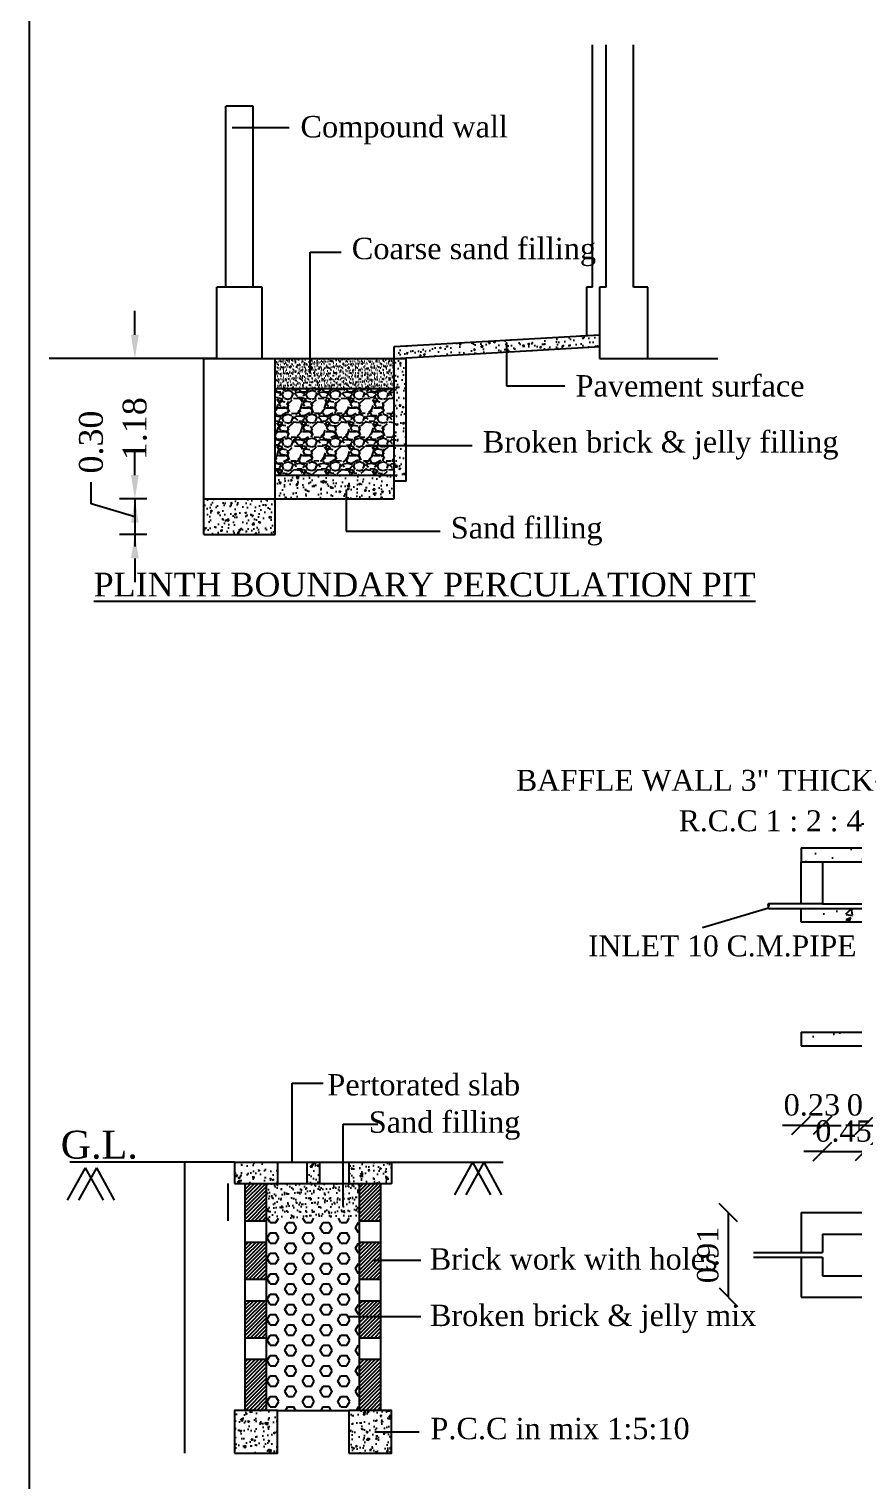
# Model space of a CAD drawing. Header units: metres. Extents: x 1336 to 1656, y -163 to -53.
# Drawn here: x 1573.64 to 1582.52, y -150.06 to -134.44 of the extents above; entities that cross this region are included whole.
import ezdxf

# ---------------------------------------------------------------- set-up
doc = ezdxf.new("R2010")
doc.units = ezdxf.units.M
doc.header["$PDMODE"] = 3
doc.header["$PDSIZE"] = -15
doc.linetypes.add('HIDDEN', pattern=[9.525, 6.35, -3.175])
doc.styles.add('SEN', font='arial.ttf', dxfattribs={"height": 0.0005})
doc.styles.get("Standard").update_dxf_attribs({"font": 'times.ttf'})
doc.dimstyles.new('ISO-25', dxfattribs={"dimscale": 0.001, "dimtxt": 2.5, "dimasz": 2.5, "dimexe": 1.25, "dimexo": 0.625, "dimtad": 1, "dimtxsty": 'Standard', "dimcen": 2.5, "dimadec": 0, "dimazin": 0, "dimtfac": 1, "dimtmove": 0, "dimatfit": 3, "dimfxl": 0, "dimarcsym": 0})
doc.dimstyles.get("Standard").update_dxf_attribs({"dimscale": 0.001, "dimtxt": 0.3, "dimasz": 0.18, "dimexe": 0.18, "dimexo": 0.0625, "dimgap": 0.09, "dimtad": 1, "dimtoh": 1, "dimzin": 0, "dimdsep": 46, "dimtxsty": 'Standard', "dimblk": 'ARCHTICK', "dimcen": 0.09, "dimse1": 1, "dimse2": 1, "dimadec": 0, "dimazin": 0, "dimtfac": 1, "dimtofl": 0, "dimtmove": 0, "dimatfit": 3, "dimfxl": 0, "dimtolj": 1, "dimtzin": 0, "dimarcsym": 0})
pattern_1 = [(50, (-89.80266, -40.81455), (0.546554, -0.0478173), [0.05715, -0.62865]), (355, (-89.80266, -40.81455), (-0.1057285, 0.57317), [0.04572, -0.50292]), (100.451, (-89.7571, -40.81854), (0.4408275, 0.52535), [0.04857, -0.53427]), (46.1842, (-89.80266, -40.66215), (0.813237, -0.126127), [0.085725, -0.942975]), (96.6356, (-89.7349, -40.6727), (0.712213, 0.7422767), [0.072855, -0.801405]), (351.184, (-89.8027, -40.66215), (0.712214, 0.742275), [0.06858, -0.75438]), (21, (-89.72646, -40.70025), (0.4548446, -0.3067966), [0.05715, -0.62865]), (326, (-89.72646, -40.70025), (0.185406, 0.552564), [0.04572, -0.50292]), (71.4514, (-89.68856, -40.7258), (0.6402495, 0.2457686), [0.04857, -0.53427]), (37.5, (-89.80266, -40.81455), (0.0092658, 0.2536651), [0, -0.496824, 0, -0.51054, 0, -0.504825]), (7.5, (-89.80266, -40.81455), (0.200459, 0.3005417), [0, -0.291084, 0, -0.485394, 0, -0.192405]), (327.5, (-89.97259, -40.81455), (0.4067718, -0.01718623), [0, -0.1905, 0, -0.59436, 0, -0.78867]), (317.5, (-90.0488, -40.81455), (0.4443875, 0.0762795), [0, -0.24765, 0, -0.394716, 0, -0.56007])]
pattern_2 = [(50, (-20.01674, -2.9059), (0.14345204, -0.0125504), [0.015, -0.165]), (355, (-20.01674, -2.9059), (-0.0277503, 0.1504384), [0.012, -0.132]), (100.4514, (-20.00479, -2.90695), (0.1157019, 0.1378879), [0.012748, -0.1402284]), (46.1842, (-20.01674, -2.8659), (0.2134482, -0.0331038), [0.0225, -0.2475]), (96.6356, (-19.99896, -2.86866), (0.1869325, 0.1948236), [0.019122, -0.2103426]), (351.1842, (-20.01674, -2.8659), (0.1869324, 0.1948237), [0.018, -0.198]), (21, (-19.99674, -2.8759), (0.1193814, -0.0805238), [0.015, -0.165]), (326, (-19.99674, -2.8759), (0.0486631, 0.14503), [0.012, -0.132]), (71.4514, (-19.9868, -2.88261), (0.1680445, 0.0645061), [0.012748, -0.1402284]), (37.5, (-20.016744, -2.9059), (0.00243197, 0.06657877), [0, -0.1304, 0, -0.134, 0, -0.1325]), (7.5, (-20.016744, -2.9059), (0.0526139, 0.07888234), [0, -0.0764, 0, -0.1274, 0, -0.0505]), (327.5, (-20.061344, -2.9059), (0.10676449, -0.00451097), [0, -0.05, 0, -0.156, 0, -0.207]), (317.5, (-20.08134, -2.9059), (0.11663723, 0.020021), [0, -0.065, 0, -0.1036, 0, -0.147])]

# ---------------------------------------------------------------- blocks, each defined once
blk = doc.blocks.new('_Oblique')
at = {"color": 0, "linetype": 'ByBlock', "lineweight": -2}
blk.add_line((-0.5, -0.5), (0.5, 0.5), dxfattribs=at)
blk = doc.blocks.new('*D6')
at = {"color": 8, "lineweight": -2}
for p, q in [((256.344, 211.8), (256.144, 211.8)), ((256.344, 211.8), (256.574, 211.8)), ((256.574, 211.8), (256.774, 211.8))]:
    blk.add_line(p, q, dxfattribs=at)
at = {"layer": 'Defpoints', "color": 0}
for p in [(256.574, 211.8), (256.574, 210.861), (256.344, 210.631)]:
    blk.add_point(p, dxfattribs=at)
at = {"color": 8, "lineweight": -2, "xscale": 0.2, "yscale": 0.2, "zscale": 0.2}
blk.add_blockref('_Oblique', (256.344, 211.8), dxfattribs=at)
at = {"color": 8, "lineweight": -2, "xscale": 0.2, "yscale": 0.2, "zscale": 0.2, "rotation": 180}
blk.add_blockref('_Oblique', (256.574, 211.8), dxfattribs=at)
at = {"color": 0, "insert": (256.459, 212.018), "char_height": 0.23, "attachment_point": 5}
blk.add_mtext('0.23', dxfattribs=at)
blk = doc.blocks.new('*D3')
at = {"color": 8, "lineweight": -2}
blk.add_line((252.914, 211.8), (255.664, 211.8), dxfattribs=at)
at = {"layer": 'Defpoints', "color": 0}
for p in [(255.664, 211.8), (252.914, 210.861), (255.664, 210.861)]:
    blk.add_point(p, dxfattribs=at)
at = {"color": 8, "lineweight": -2, "xscale": 0.2, "yscale": 0.2, "zscale": 0.2, "rotation": 180}
blk.add_blockref('_Oblique', (252.914, 211.8), dxfattribs=at)
at = {"color": 8, "lineweight": -2, "xscale": 0.2, "yscale": 0.2, "zscale": 0.2}
blk.add_blockref('_Oblique', (255.664, 211.8), dxfattribs=at)
at = {"color": 0, "insert": (254.289, 212.019), "char_height": 0.23, "attachment_point": 5}
blk.add_mtext('2.75', dxfattribs=at)
blk = doc.blocks.new('*D10')
at = {"color": 8, "lineweight": -2}
for p, q in [((252.004, 211.8), (251.804, 211.8)), ((252.004, 211.8), (252.234, 211.8)), ((252.234, 211.8), (252.434, 211.8))]:
    blk.add_line(p, q, dxfattribs=at)
at = {"layer": 'Defpoints', "color": 0}
for p in [(252.234, 211.8), (252.004, 210.861), (252.234, 210.631)]:
    blk.add_point(p, dxfattribs=at)
at = {"color": 8, "lineweight": -2, "xscale": 0.2, "yscale": 0.2, "zscale": 0.2}
blk.add_blockref('_Oblique', (252.004, 211.8), dxfattribs=at)
at = {"color": 8, "lineweight": -2, "xscale": 0.2, "yscale": 0.2, "zscale": 0.2, "rotation": 180}
blk.add_blockref('_Oblique', (252.234, 211.8), dxfattribs=at)
at = {"color": 0, "insert": (252.119, 212.018), "char_height": 0.23, "attachment_point": 5}
blk.add_mtext('0.23', dxfattribs=at)
blk = doc.blocks.new('*D8')
at = {"color": 8, "lineweight": -2}
for p, q in [((252.684, 211.8), (252.484, 211.8)), ((252.684, 211.8), (252.914, 211.8)), ((252.914, 211.8), (253.114, 211.8))]:
    blk.add_line(p, q, dxfattribs=at)
at = {"layer": 'Defpoints', "color": 0}
for p in [(252.914, 211.8), (252.914, 210.861), (252.684, 210.631)]:
    blk.add_point(p, dxfattribs=at)
at = {"color": 8, "lineweight": -2, "xscale": 0.2, "yscale": 0.2, "zscale": 0.2}
blk.add_blockref('_Oblique', (252.684, 211.8), dxfattribs=at)
at = {"color": 8, "lineweight": -2, "xscale": 0.2, "yscale": 0.2, "zscale": 0.2, "rotation": 180}
blk.add_blockref('_Oblique', (252.914, 211.8), dxfattribs=at)
at = {"color": 0, "insert": (252.799, 212.018), "char_height": 0.23, "attachment_point": 5}
blk.add_mtext('0.23', dxfattribs=at)
blk = doc.blocks.new('*D7')
at = {"color": 8, "lineweight": -2}
for p, q in [((252.234, 211.518), (252.034, 211.518)), ((252.234, 211.518), (252.684, 211.518)), ((252.684, 211.518), (252.884, 211.518))]:
    blk.add_line(p, q, dxfattribs=at)
at = {"layer": 'Defpoints', "color": 0}
for p in [(252.684, 211.518), (252.234, 210.349), (252.684, 210.349)]:
    blk.add_point(p, dxfattribs=at)
at = {"color": 8, "lineweight": -2, "xscale": 0.2, "yscale": 0.2, "zscale": 0.2}
blk.add_blockref('_Oblique', (252.234, 211.518), dxfattribs=at)
at = {"color": 8, "lineweight": -2, "xscale": 0.2, "yscale": 0.2, "zscale": 0.2, "rotation": 180}
blk.add_blockref('_Oblique', (252.684, 211.518), dxfattribs=at)
at = {"color": 0, "insert": (252.459, 211.737), "char_height": 0.23, "attachment_point": 5}
blk.add_mtext('0.45', dxfattribs=at)
blk = doc.blocks.new('*D5')
at = {"color": 8, "lineweight": -2}
for p, q in [((255.894, 211.528), (255.694, 211.528)), ((255.894, 211.528), (256.344, 211.528)), ((256.344, 211.528), (256.544, 211.528))]:
    blk.add_line(p, q, dxfattribs=at)
at = {"layer": 'Defpoints', "color": 0}
for p in [(256.344, 211.528), (255.894, 210.819), (256.344, 210.359)]:
    blk.add_point(p, dxfattribs=at)
at = {"color": 8, "lineweight": -2, "xscale": 0.2, "yscale": 0.2, "zscale": 0.2}
blk.add_blockref('_Oblique', (255.894, 211.528), dxfattribs=at)
at = {"color": 8, "lineweight": -2, "xscale": 0.2, "yscale": 0.2, "zscale": 0.2, "rotation": 180}
blk.add_blockref('_Oblique', (256.344, 211.528), dxfattribs=at)
at = {"color": 0, "insert": (256.119, 211.747), "char_height": 0.23, "attachment_point": 5}
blk.add_mtext('0.45', dxfattribs=at)
blk = doc.blocks.new('*D4')
at = {"color": 8, "lineweight": -2}
for p, q in [((255.664, 211.8), (255.464, 211.8)), ((255.664, 211.8), (255.894, 211.8)), ((255.894, 211.8), (256.094, 211.8))]:
    blk.add_line(p, q, dxfattribs=at)
at = {"layer": 'Defpoints', "color": 0}
for p in [(255.894, 211.8), (255.894, 211.091), (255.664, 210.861)]:
    blk.add_point(p, dxfattribs=at)
at = {"color": 8, "lineweight": -2, "xscale": 0.2, "yscale": 0.2, "zscale": 0.2}
blk.add_blockref('_Oblique', (255.664, 211.8), dxfattribs=at)
at = {"color": 8, "lineweight": -2, "xscale": 0.2, "yscale": 0.2, "zscale": 0.2, "rotation": 180}
blk.add_blockref('_Oblique', (255.894, 211.8), dxfattribs=at)
at = {"color": 0, "insert": (255.779, 212.018), "char_height": 0.23, "attachment_point": 5}
blk.add_mtext('0.23', dxfattribs=at)
blk = doc.blocks.new('*D9')
at = {"color": 8, "lineweight": -2}
blk.add_line((251.22, 210.861), (251.22, 209.951), dxfattribs=at)
at = {"layer": 'Defpoints', "color": 0}
for p in [(252.914, 210.861), (251.22, 209.951), (252.914, 209.951)]:
    blk.add_point(p, dxfattribs=at)
at = {"color": 8, "lineweight": -2, "xscale": 0.2, "yscale": 0.2, "zscale": 0.2}
for p, rotation in [((251.22, 210.861), 90), ((251.22, 209.951), 270)]:
    blk.add_blockref('_Oblique', p, dxfattribs=dict(at, rotation=rotation))
at = {"color": 0, "insert": (251.001, 210.406), "char_height": 0.23, "attachment_point": 5, "rotation": 90}
blk.add_mtext('0.91', dxfattribs=at)
blk = doc.blocks.new('*D2')
at = {"color": 8, "lineweight": -2}
blk.add_line((253.33, 212.804), (253.33, 214.634), dxfattribs=at)
at = {"layer": 'Defpoints', "color": 0}
for p in [(253.33, 214.634), (253.33, 214.634), (253.33, 212.804)]:
    blk.add_point(p, dxfattribs=at)
at = {"color": 8, "lineweight": -2, "xscale": 0.2, "yscale": 0.2, "zscale": 0.2}
for p, rotation in [((253.33, 214.634), 90), ((253.33, 212.804), 270)]:
    blk.add_blockref('_Oblique', p, dxfattribs=dict(at, rotation=rotation))
at = {"color": 0, "insert": (253.112, 213.719), "char_height": 0.23, "attachment_point": 5, "rotation": 90}
blk.add_mtext('1.83', dxfattribs=at)
blk = doc.blocks.new('*D1350')
at = {"color": 8, "lineweight": -2}
blk.add_line((1575.316, -149.299), (1575.316, -146.859), dxfattribs=at)
at = {"layer": 'Defpoints', "color": 0}
for p in [(1575.316, -146.859), (1575.852, -146.859), (1575.852, -149.299)]:
    blk.add_point(p, dxfattribs=at)
at = {"color": 8, "lineweight": -2, "xscale": 0.0002, "yscale": 0.0002, "zscale": 0.0002}
for p, rotation in [((1575.316, -146.859), 90), ((1575.316, -149.299), 270)]:
    blk.add_blockref('_Oblique', p, dxfattribs=dict(at, rotation=rotation))
at = {"color": 0, "insert": (1575.316, -148.079), "char_height": 0.00023, "attachment_point": 5, "rotation": 90}
blk.add_mtext('1.22', dxfattribs=at)
blk = doc.blocks.new('*D1351')
at = {"color": 8, "lineweight": -2}
blk.add_line((1575.316, -149.759), (1575.316, -149.299), dxfattribs=at)
at = {"layer": 'Defpoints', "color": 0}
for p in [(1575.316, -149.299), (1575.852, -149.299), (1575.852, -149.759)]:
    blk.add_point(p, dxfattribs=at)
at = {"color": 8, "lineweight": -2, "xscale": 0.0002, "yscale": 0.0002, "zscale": 0.0002}
for p, rotation in [((1575.316, -149.299), 90), ((1575.316, -149.759), 270)]:
    blk.add_blockref('_Oblique', p, dxfattribs=dict(at, rotation=rotation))
at = {"color": 0, "insert": (1575.316, -149.529), "char_height": 0.00023, "attachment_point": 5, "rotation": 90}
blk.add_mtext('0.23', dxfattribs=at)
blk = doc.blocks.new('*D1353')
at = {"color": 8, "lineweight": -2}
blk.add_line((1575.316, -146.859), (1575.316, -146.629), dxfattribs=at)
at = {"layer": 'Defpoints', "color": 0}
for p in [(1575.316, -146.629), (1575.852, -146.629), (1575.852, -146.859)]:
    blk.add_point(p, dxfattribs=at)
at = {"color": 8, "lineweight": -2, "xscale": 0.0002, "yscale": 0.0002, "zscale": 0.0002}
for p, rotation in [((1575.316, -146.629), 90), ((1575.316, -146.859), 270)]:
    blk.add_blockref('_Oblique', p, dxfattribs=dict(at, rotation=rotation))
at = {"color": 0, "insert": (1575.316, -146.744), "char_height": 0.00023, "attachment_point": 5, "rotation": 90}
blk.add_mtext('0.12', dxfattribs=at)
blk = doc.blocks.new('*D1354')
at = {"color": 8, "lineweight": -2}
blk.add_line((1575.78, -146.859), (1575.78, -147.259), dxfattribs=at)
at = {"layer": 'Defpoints', "color": 0}
for p in [(1575.967, -146.859), (1575.78, -147.259), (1575.967, -147.259)]:
    blk.add_point(p, dxfattribs=at)
at = {"color": 8, "lineweight": -2, "xscale": 0.0002, "yscale": 0.0002, "zscale": 0.0002}
for p, rotation in [((1575.78, -146.859), 90), ((1575.78, -147.259), 270)]:
    blk.add_blockref('_Oblique', p, dxfattribs=dict(at, rotation=rotation))
at = {"color": 0, "insert": (1575.78, -147.059), "char_height": 0.00023, "attachment_point": 5, "rotation": 90}
blk.add_mtext('0.20', dxfattribs=at)
blk = doc.blocks.new('*D19')
at = {"color": 0, "lineweight": -2}
for p, q in [((-1.862, 0.588), (-1.862, 0.788)), ((-1.762, 0.388), (-1.992, 0.388)), ((-1.762, -0.792), (-1.992, -0.792)), ((-1.862, -0.992), (-1.862, -1.192))]:
    blk.add_line(p, q, dxfattribs=at)
at = {"color": 0}
for points in [[(-1.895, 0.588), (-1.829, 0.588), (-1.862, 0.388)], [(-1.895, -0.992), (-1.829, -0.992), (-1.862, -0.792)]]:
    blk.add_solid(points, dxfattribs=at)
at = {"layer": 'Defpoints', "color": 0}
for p in [(-1.283, 0.388), (-1.862, -0.792), (-1.283, -0.792)]:
    blk.add_point(p, dxfattribs=at)
at = {"color": 0, "insert": (-1.862, -0.202), "char_height": 0.2, "attachment_point": 5, "rotation": 90}
blk.add_mtext('\\A1;1.18', dxfattribs=at)
blk = doc.blocks.new('_ArchTick')
at = {"color": 0, "linetype": 'ByBlock', "const_width": 0.15}
blk.add_lwpolyline([(-0.5, -0.5), (0.5, 0.5)], dxfattribs=at)
blk = doc.blocks.new('*D20')
at = {"color": 0, "lineweight": -2}
for p, q in [((-1.862, -0.592), (-1.862, -0.392)), ((-2.229, -0.832), (-2.229, -0.652)), ((-1.862, -0.942), (-2.229, -0.832)), ((-1.762, -0.792), (-1.992, -0.792)), ((-1.862, -0.792), (-1.862, -1.092)), ((-1.762, -1.092), (-1.992, -1.092)), ((-1.862, -1.292), (-1.862, -1.492))]:
    blk.add_line(p, q, dxfattribs=at)
at = {"color": 0}
for points in [[(-1.895, -0.592), (-1.829, -0.592), (-1.862, -0.792)], [(-1.895, -1.292), (-1.829, -1.292), (-1.862, -1.092)]]:
    blk.add_solid(points, dxfattribs=at)
at = {"layer": 'Defpoints', "color": 0}
for p in [(-1.283, -0.792), (-1.862, -1.092), (-1.283, -1.092)]:
    blk.add_point(p, dxfattribs=at)
at = {"color": 0, "insert": (-2.229, -0.314), "char_height": 0.2, "attachment_point": 5, "rotation": 90}
blk.add_mtext('\\A1;0.30', dxfattribs=at)
blk = doc.blocks.new('ST')
at = {"ltscale": 0.02}
h = blk.add_hatch(dxfattribs=at)
h.set_pattern_fill('HONEY', color=3, scale=0.025, style=0)
h.set_pattern_definition([(0, (-89.80266, -35.848256), (0.1190625, 0.06874075), [0.079375, -0.15875]), (120, (-89.80266, -35.848256), (-0.119062486, 0.068740775), [0.079375, -0.15875]), (60, (-89.80266, -35.848256), (1.4e-08, 0.137481525), [-0.15875, 0.079375])])
h.paths.add_polyline_path([(0, 0), (-2.75, 0), (-2.75, -0.635), (-2.75, -1.37), (0, -1.37)])
h = blk.add_hatch(dxfattribs=at)
h.set_pattern_fill('AR-CONC', color=2, scale=0.003, style=0)
h.set_pattern_definition(pattern_1)
h.paths.add_polyline_path([(-4.179, -0.185), (-4.179, -0.035), (-8.749, -0.035), (-8.749, -0.185)])
h = blk.add_hatch(dxfattribs=at)
h.set_pattern_fill('AR-CONC', color=2, scale=0.003, style=0)
h.set_pattern_definition(pattern_1)
h.paths.add_polyline_path([(-4.179, -0.685), (-5.089, -0.685), (-5.089, -0.835), (-4.179, -0.835)])
h.paths.add_polyline_path([(-7.839, -0.685), (-8.749, -0.685), (-8.749, -0.835), (-7.839, -0.835)])
h = blk.add_hatch(dxfattribs=at)
h.set_pattern_fill('AR-CONC', color=2, scale=0.003, style=0)
h.set_pattern_definition([(50, (-813.3227, -393.195), (0.546554, -0.04781726), [0.05715, -0.62865]), (355, (-813.3227, -393.195), (-0.10572848, 0.57316993), [0.04572, -0.50292]), (100.451, (-813.27715, -393.19896), (0.4408275, 0.52535006), [0.04857, -0.53427]), (46.1842, (-813.3227, -393.0426), (0.8132371, -0.126127), [0.085725, -0.942975]), (96.6356, (-813.2549, -393.0531), (0.7122127, 0.7422767), [0.072855, -0.801405]), (351.184, (-813.3227, -393.0426), (0.7122138, 0.74227535), [0.06858, -0.75438]), (21, (-813.2465, -393.0807), (0.45484464, -0.30679656), [0.05715, -0.62865]), (326, (-813.2465, -393.0807), (0.1854061, 0.5525639), [0.04572, -0.50292]), (71.4514, (-813.2086, -393.10625), (0.64024947, 0.24576857), [0.04857, -0.53427]), (37.5, (-813.3227, -393.19498), (0.00926581, 0.253665117), [0, -0.496824, 0, -0.51054, 0, -0.504825]), (7.5, (-813.3227, -393.19498), (0.20045899, 0.300541724), [0, -0.291084, 0, -0.485394, 0, -0.192405]), (327.5, (-813.49262, -393.19498), (0.406771786, -0.01718623), [0, -0.1905, 0, -0.59436, 0, -0.78867]), (317.5, (-813.56882, -393.19498), (0.44438754, 0.07627947), [0, -0.24765, 0, -0.394716, 0, -0.56007])])
h.paths.add_polyline_path([(-4.179, -2.015), (-8.749, -2.015), (-8.749, -2.165), (-4.179, -2.165)])
h = blk.add_hatch(dxfattribs=at)
h.set_pattern_fill('HONEY', color=3, scale=0.025, style=0)
h.set_pattern_definition([(0, (-89.80266, -39.60095), (0.1190625, 0.06874075), [0.079375, -0.15875]), (120, (-89.80266, -39.60095), (-0.119062486, 0.068740775), [0.079375, -0.15875]), (60, (-89.80266, -39.60095), (1.4e-08, 0.137481525), [-0.15875, 0.079375])])
h.paths.add_polyline_path([(0, -3.753), (-2.75, -3.753), (-2.75, -4.388), (-2.75, -5.123), (0, -5.123)])
for p, q in [((-6.564, 1.465), (-6.564, 1.815)), ((-6.512, 1.825), (-6.512, 1.671)), ((-6.478, 1.817), (-6.478, 1.662)), ((-6.435, 1.817), (-6.435, 1.662)), ((-6.364, 1.465), (-6.364, 1.815)), ((-6.564, 1.465), (-6.364, 1.465)), ((-6.489, -0.035), (-6.489, 1.465)), ((-6.489, 1.465), (-6.439, 1.465)), ((-6.439, -0.035), (-6.439, 1.465)), ((-8.749, -0.035), (-4.179, -0.035)), ((-8.749, -0.035), (-8.749, -0.185)), ((-4.179, -0.035), (-4.179, -0.185)), ((-8.749, -0.185), (-4.179, -0.185)), ((-8.749, -0.635), (-8.749, -0.185)), ((-8.519, -0.185), (-8.519, -0.635)), ((-8.069, -0.635), (-8.069, -0.185)), ((-7.839, -0.635), (-7.839, -0.185)), ((-6.914, -0.186), (-6.914, -1.257)), ((-6.889, -0.186), (-6.914, -0.186)), ((-6.851, -0.186), (-6.851, -1.257)), ((-5.089, -0.635), (-5.089, -0.185)), ((-4.859, -0.635), (-4.859, -0.185)), ((-4.409, -0.635), (-4.409, -0.185)), ((-4.179, -0.185), (-4.179, -0.635)), ((-8.519, -0.635), (-9.099, -0.635)), ((-9.099, -0.685), (-7.839, -0.685)), ((-8.749, -0.835), (-8.749, -0.685)), ((-8.069, -0.635), (-7.705, -0.635)), ((-7.839, -2.015), (-7.839, -0.685)), ((-5.889, -0.689), (-5.889, -2.015)), ((-5.829, -0.689), (-5.829, -2.015)), ((-4.859, -0.635), (-5.089, -0.635)), ((-5.089, -2.015), (-5.089, -0.685)), ((-4.859, -0.685), (-5.089, -0.685)), ((-4.179, -0.685), (-5.089, -0.685)), ((-4.179, -0.635), (-4.409, -0.635)), ((-4.179, -0.635), (-3.401, -0.635)), ((-4.179, -0.835), (-4.179, -0.685)), ((-4.179, -0.685), (-3.401, -0.685)), ((-3.401, -0.635), (-1.168, -0.635)), ((-3.401, -0.685), (-1.155, -0.685)), ((-7.839, -0.835), (-8.749, -0.835)), ((-8.069, -2.015), (-8.069, -0.835)), ((-5.089, -0.835), (-4.179, -0.835)), ((-4.859, -2.015), (-4.859, -0.835)), ((-8.749, -2.015), (-4.179, -2.015)), ((-8.749, -2.015), (-8.749, -2.165)), ((-7.839, -2.015), (-5.089, -2.015)), ((-5.889, -2.015), (-5.864, -2.015)), ((-4.179, -2.165), (-4.179, -2.015)), ((-8.749, -2.165), (-4.179, -2.165)), ((-8.069, -3.728), (-8.069, -3.958)), ((-8.069, -3.728), (-4.859, -3.728)), ((-4.859, -3.728), (-4.859, -3.958)), ((-8.749, -3.958), (-8.069, -3.958)), ((-8.749, -3.958), (-8.749, -4.388)), ((-7.839, -3.958), (-5.089, -3.958)), ((-7.839, -3.958), (-7.839, -4.388)), ((-5.089, -3.958), (-5.089, -4.388)), ((-4.859, -3.958), (-4.179, -3.958)), ((-4.179, -3.958), (-4.179, -4.388)), ((-8.519, -4.188), (-8.069, -4.188)), ((-8.519, -4.188), (-8.519, -4.388)), ((-8.069, -4.188), (-8.069, -4.388)), ((-4.859, -4.188), (-4.409, -4.188)), ((-4.859, -4.188), (-4.859, -4.388)), ((-4.409, -4.188), (-4.409, -4.388)), ((-9.261, -4.388), (-8.519, -4.388)), ((-9.261, -4.438), (-8.519, -4.438)), ((-8.749, -4.438), (-8.749, -4.868)), ((-8.519, -4.438), (-8.519, -4.638)), ((-8.069, -4.388), (-7.839, -4.388)), ((-8.069, -4.438), (-7.839, -4.438)), ((-8.069, -4.438), (-8.069, -4.638)), ((-7.839, -4.438), (-7.839, -4.868)), ((-4.859, -4.388), (-5.089, -4.388)), ((-5.089, -4.438), (-5.089, -4.868)), ((-4.859, -4.438), (-5.089, -4.438)), ((-4.859, -4.438), (-4.859, -4.638)), ((-4.409, -4.388), (-3.631, -4.388)), ((-4.409, -4.438), (-4.409, -4.638)), ((-4.409, -4.438), (-3.631, -4.438)), ((-4.179, -4.438), (-4.179, -4.868)), ((-3.631, -4.388), (-1.398, -4.388)), ((-3.631, -4.438), (-1.385, -4.438)), ((-8.519, -4.638), (-8.069, -4.638)), ((-4.859, -4.638), (-4.409, -4.638)), ((-8.749, -4.868), (-8.069, -4.868)), ((-8.069, -4.868), (-8.069, -5.098)), ((-7.839, -4.868), (-5.089, -4.868)), ((-4.859, -4.868), (-4.859, -5.098)), ((-4.859, -4.868), (-4.179, -4.868)), ((-8.069, -5.098), (-4.859, -5.098))]:
    blk.add_line(p, q, dxfattribs=at)
for p, q in [((0, 0), (-2.75, 0)), ((-2.75, 0), (-2.75, -0.635)), ((0, 0), (0, -1.37)), ((-2.75, -0.685), (-2.75, -1.37)), ((-2.75, -1.37), (0, -1.37)), ((-2.75, -3.753), (-2.75, -4.388)), ((0, -3.753), (-2.75, -3.753)), ((0, -3.753), (0, -5.123)), ((-2.75, -4.438), (-2.75, -5.123)), ((-2.75, -5.123), (0, -5.123))]:
    blk.add_line(p, q)
at = {"ltscale": 0.5}
for p, q in [((-5.715, -0.022), (-5.313, -0.022)), ((-5.715, -0.185), (-5.715, -0.022)), ((-5.313, -0.185), (-5.313, -0.022)), ((-3.477, -0.51), (-3.477, -0.628)), ((-3.334, -0.51), (-3.334, -0.628)), ((-8.519, -0.635), (-8.069, -0.635)), ((-7.839, -0.685), (-7.755, -0.685)), ((-7.755, -0.685), (-7.705, -0.635)), ((-7.755, -0.685), (-7.755, -0.952)), ((-7.705, -0.635), (-7.705, -0.952)), ((-4.859, -0.635), (-4.409, -0.635)), ((-3.513, -0.64), (-3.477, -0.628)), ((-3.513, -0.64), (-3.442, -0.666)), ((-3.442, -0.666), (-3.477, -0.683)), ((-3.477, -0.683), (-3.477, -0.796)), ((-3.369, -0.64), (-3.334, -0.628)), ((-3.369, -0.64), (-3.299, -0.666)), ((-3.334, -0.683), (-3.334, -0.796)), ((-3.299, -0.666), (-3.333, -0.683)), ((-3.46, -4.341), (-3.46, -4.4)), ((-3.388, -4.341), (-3.388, -4.4)), ((-3.477, -4.406), (-3.46, -4.4)), ((-3.477, -4.406), (-3.442, -4.419)), ((-3.46, -4.427), (-3.46, -4.483)), ((-3.442, -4.419), (-3.459, -4.427)), ((-3.406, -4.406), (-3.388, -4.4)), ((-3.406, -4.406), (-3.37, -4.419)), ((-3.37, -4.419), (-3.388, -4.427)), ((-3.388, -4.427), (-3.388, -4.483))]:
    blk.add_line(p, q, dxfattribs=at)
at = {"linetype": 'HIDDEN', "ltscale": 0.02}
for p, q in [((-6.914, -3.958), (-6.914, -4.868)), ((-6.854, -3.958), (-6.854, -4.868)), ((-5.889, -3.958), (-5.889, -4.868)), ((-5.829, -3.958), (-5.829, -4.868))]:
    blk.add_line(p, q, dxfattribs=at)
at = {"ltscale": 0.02}
blk.add_arc((-6.464, 1.815), 0.1, 0, 180, dxfattribs=at)
at = {"ltscale": 0.5}
for centre, radius, start, end in [((-9.091, -0.647), 0.0143, 124.6399, 240.9463), ((-9.087, -0.673), 0.0175, 130.0621, 224.6555), ((-9.105, -0.647), 0.0138, 300.8575, 64.7288), ((-5.859, -0.698), 0.0313, 16.7041, 163.2959), ((-7.742, -0.958), 0.0138, 30.8575, 154.7288), ((-7.743, -0.944), 0.0143, 214.6399, 330.9463), ((-7.717, -0.939), 0.0175, 220.0621, 314.6555), ((-6.883, -1.255), 0.032, 184.0267, 355.9733)]:
    blk.add_arc(centre, radius, start, end, dxfattribs=at)
at = {"ltscale": 0.02}
for s, p in [('A.C VENT PIPE', (-6.122, 1.484)), ('BAFFLE WALL 3" THICK', (-11.815, 0.58)), ('R.C.C 1 : 2 : 4', (-10.065, 0.145)), ('MAN HOLE COVER', (-5.001, 0.216)), ('INLET 10 C.M.PIPE', (-11.041, -1.201)), ('OUTLET 10 C.M.PIPE', (-4.424, -1.762)), ('P.C.C 1:5:10, 0.15 THICK', (-3.28, -2.45))]:
    blk.add_text(s, height=0.225, dxfattribs=at).set_placement(p)
at = {"ltscale": 0.5, "style": 'SEN'}
blk.add_text('%%USEPTIC TANK AND TRENCH', height=0.3, dxfattribs=at).set_placement((-7.595, -6.499))
at = {"ltscale": 0.02}
for base, p1, p2, picture, middle in [((-7.422, -0.185), (-7.422, -2.015), (-7.422, -0.185), '*D2', (-7.64, -1.1)), ((-9.532, -4.868), (-7.839, -3.958), (-7.839, -4.868), '*D9', (-9.751, -4.413))]:
    dim = blk.add_linear_dim(base=base, p1=p1, p2=p2, angle=90, dimstyle='ISO-25', override={"dimgap": 0.1}, dxfattribs=at)
    dim.commit()
    dim.dimension.update_dxf_attribs({"geometry": picture, "text_midpoint": middle, "insert": (-260.752, -214.819)})
for base, p1, p2, picture, middle in [((-8.519, -3.019), (-8.749, -3.958), (-8.519, -4.188), '*D10', (-8.634, -2.801)), ((-7.839, -3.019), (-8.069, -4.188), (-7.839, -3.958), '*D8', (-7.954, -2.801)), ((-5.089, -3.019), (-7.839, -3.958), (-5.089, -3.958), '*D3', (-6.464, -2.799)), ((-4.859, -3.019), (-5.089, -3.958), (-4.859, -3.728), '*D4', (-4.974, -2.801)), ((-4.179, -3.019), (-4.409, -4.188), (-4.179, -3.958), '*D6', (-4.294, -2.801)), ((-8.069, -3.301), (-8.519, -4.47), (-8.069, -4.47), '*D7', (-8.294, -3.082)), ((-4.409, -3.291), (-4.859, -4), (-4.409, -4.46), '*D5', (-4.634, -3.072))]:
    dim = blk.add_linear_dim(base=base, p1=p1, p2=p2, dimstyle='ISO-25', override={"dimgap": 0.1}, dxfattribs=at)
    dim.commit()
    dim.dimension.update_dxf_attribs({"geometry": picture, "text_midpoint": middle, "insert": (-260.752, -214.819)})
at = {"ltscale": 0.5}
for points in [[(-6.889, -0.186), (-7.333, 0.675), (-7.95, 0.675)], [(-5.514, -0.022), (-5.263, 0.331), (-5.059, 0.331)], [(-3.79, -0.685), (-3.79, -1.451)]]:
    blk.add_leader(points, dimstyle='ISO-25', override={"dimgap": 0.1}, dxfattribs=at)
for points in [[(-7.367, -0.125), (-7.905, 0.221), (-8.098, 0.221)], [(-9.098, -0.683), (-9.81, -0.894)], [(-4.307, -2.086), (-3.595, -2.355)]]:
    blk.add_leader(points, dimstyle='ISO-25', override={"dimgap": 0.1, "dimtad": 0})
blk = doc.blocks.new('A$C35E446CD')
h = blk.add_hatch()
h.set_pattern_fill('AR-CONC', color=256, scale=0.02, style=0)
h.set_pattern_definition(pattern_2)
h.paths.add_polyline_path([(0.317, 0.488), (0.317, 0.388), (0.32, 0.388), (2.043, 0.487), (2.043, 0.588)])
h = blk.add_hatch()
h.set_pattern_fill('AR-SAND', color=256, scale=0.02, style=0)
h.set_pattern_definition([(37.5, (-20.016744, -2.9059), (-0.001259867, 0.038536475), [0, -0.0304, 0, -0.034, 0, -0.0325]), (7.5, (-20.016744, -2.9059), (0.03539553, 0.05644292), [0, -0.0164, 0, -0.0274, 0, -0.0105]), (327.5, (-20.041344, -2.9059), (0.062282837, 0.00011318), [0, -0.01, 0, -0.036, 0, -0.047]), (317.5, (-20.041344, -2.9059), (0.06012253, 0.01755351), [0, -0.005, 0, -0.0236, 0, -0.027])])
h.paths.add_polyline_path([(0.317, 0.135), (0.317, 0.388), (-0.683, 0.388), (-0.683, 0.135)])
h = blk.add_hatch()
h.set_pattern_fill('AR-CONC', color=256, scale=0.02, style=0)
h.set_pattern_definition(pattern_2)
h.paths.add_polyline_path([(0.417, 0.388), (0.317, 0.388), (0.317, -0.642), (0.417, -0.642)])
h = blk.add_hatch()
h.set_pattern_fill('GRAVEL', color=256, scale=0.2, style=0)
h.set_pattern_definition([(228.0128, (-19.872744, -2.705901), (-1.599999646, -1.800000268), [0.0269072, -2.6638176]), (184.9697, (-19.890744, -2.725901), (2.4000002103, 0.1999982614), [0.0461736, -4.571185]), (132.5104, (-19.936744, -2.729901), (1.999998144, -2.200001735), [0.0325576, -3.2232064]), (267.2737, (-20.014744, -2.779901), (0.1999992035, 4.000000059), [0.0420476, -4.1627116]), (292.8337, (-20.016744, -2.821901), (-1.000001981, 2.3999992824), [0.041231, -4.0818746]), (357.2737, (-20.000744, -2.859901), (-4.000000059, 0.1999992035), [0.0420476, -4.1627116]), (37.6942, (-19.958744, -2.861901), (-2.600001469, -1.999998081), [0.0556058, -5.5049698]), (72.2553, (-19.914744, -2.827901), (1.4000021525, 4.3999992462), [0.0524976, -5.1972642]), (121.4296, (-19.898744, -2.777901), (-1.600001647, 2.5999990073), [0.04219, -4.1768146]), (175.2364, (-19.920744, -2.741901), (2.200000189, -0.199998307), [0.0481664, -2.3601526]), (222.3974, (-19.968744, -2.737901), (-2.4000014702, -2.1999984164), [0.0622896, -6.166675]), (138.8141, (-19.816744, -2.7819), (-1.40000059, 1.199999463), [0.0212602, -2.1047688]), (171.4692, (-19.832744, -2.767901), (2.599999657, -0.400001582), [0.0404474, -4.0043022]), (225, (-19.87274, -2.7619), (0, -0.2000001), [0.0282842, -0.2545584]), (203.1986, (-19.886744, -2.7379), (0.999999946, 0.400000265), [0.0152316, -1.507923]), (291.8014, (-19.900744, -2.7439), (-0.19999998, 0.600000055), [0.0215406, -1.0554924]), (30.9638, (-19.892744, -2.7639), (0.599999604, 0.400000497), [0.0349858, -1.1312046]), (161.5651, (-19.862744, -2.7459), (0.40000009, -0.19999968), [0.0252982, -0.6071574]), (16.3895, (-20.016744, -2.743901), (2.0000004397, 0.599998542), [0.03544, -3.508569]), (70.3462, (-19.982744, -2.733901), (-0.7999990495, -2.200000427), [0.0297322, -2.9434816]), (293.1986, (-19.862744, -2.7059), (-0.400000265, 0.999999946), [0.030463, -1.4926916]), (343.6105, (-19.850744, -2.733901), (-2.0000004397, 0.599998542), [0.03544, -3.508569]), (339.444, (-20.016744, -2.8679), (-1.00000037, 0.3999992), [0.034176, -1.6746248]), (294.7751, (-19.984744, -2.879901), (-0.999998438, 2.200000684), [0.0286356, -2.8349286]), (66.8014, (-19.860744, -2.9059), (0.400000265, 0.999999946), [0.030463, -1.4926916]), (17.354, (-19.848744, -2.877901), (-2.600000404, -0.7999989005), [0.0335262, -3.3190848]), (69.444, (-19.958744, -2.9059), (-0.3999992, -1.00000037), [0.017088, -1.6917128]), (101.3099, (-19.872744, -2.9059), (-0.19999953, 0.80000015), [0.010198, -1.0096058]), (165.9638, (-19.874744, -2.8959), (0.60000011, -0.19999961), [0.041231, -0.78339]), (186.009, (-19.914744, -2.885901), (1.99999995, 0.1999998635), [0.03821, -3.7827846]), (303.6901, (-19.892744, -2.7819), (-0.20000027, 0.39999991), [0.0288444, -0.6922658]), (353.1572, (-19.876744, -2.805901), (3.399999873, -0.4000015996), [0.0503588, -4.9855126]), (60.9454, (-19.826744, -2.8119), (-0.800000005, -1.400000077), [0.0205912, -2.0385348]), (90, (-19.81674, -2.7939), (-0.2, 0.2), [0.012, -0.188]), (120.2564, (-19.918744, -2.879901), (0.799998977, -1.400000491), [0.0277848, -2.750704]), (48.0128, (-19.932744, -2.855901), (1.599999646, 1.800000268), [0.0538144, -2.6369104]), (0, (-19.89674, -2.8159), (0.2, 0.2), [0.052, -0.148]), (325.3048, (-19.844744, -2.815901), (-1.999998852, 1.400001722), [0.0316228, -3.1306548]), (254.0546, (-19.818744, -2.8339), (-0.199999978, -0.800000025), [0.0291204, -1.4269016]), (207.646, (-19.826744, -2.861901), (-3.7999991614, -2.0000015426), [0.047413, -4.6938948]), (175.4261, (-19.868744, -2.883901), (-2.6000001117, 0.1999989602), [0.0501598, -4.9658148])])
h.paths.add_polyline_path([(0.317, -0.592), (0.317, 0.135), (-0.683, 0.135), (-0.683, -0.592)])
h = blk.add_hatch()
h.set_pattern_fill('AR-CONC', color=256, scale=0.02, style=0)
h.set_pattern_definition(pattern_2)
h.paths.add_polyline_path([(0.317, -0.792), (0.317, -0.642), (0.317, -0.592), (-0.683, -0.592), (-0.683, -0.792)])
h.paths.add_polyline_path([(-0.683, -1.092), (-0.683, -0.792), (-1.283, -0.792), (-1.283, -1.092)])
for p, q in [((1.985, 2.508), (1.985, 3.025)), ((2.1, 2.508), (2.1, 3.025)), ((2.33, 2.508), (2.33, 3.025)), ((-1.098, 0.988), (-1.098, 2.508)), ((-0.868, 2.508), (-1.098, 2.508)), ((-0.868, 0.988), (-0.868, 2.508)), ((1.985, 0.988), (1.985, 2.508)), ((2.1, 0.988), (2.1, 2.508)), ((2.33, 0.988), (2.33, 2.508)), ((-1.173, 0.388), (-1.173, 0.988)), ((-0.793, 0.988), (-1.173, 0.988)), ((-0.793, 0.388), (-0.793, 0.988)), ((1.935, 0.988), (1.935, 0.588)), ((1.985, 0.988), (1.935, 0.988)), ((2.043, 0.988), (2.043, 0.388)), ((2.1, 0.988), (2.043, 0.988)), ((2.45, 0.988), (2.33, 0.988)), ((2.45, 0.388), (2.45, 0.988)), ((0.317, 0.488), (2.043, 0.588)), ((-1.173, 0.388), (-2.582, 0.388)), ((-1.283, -0.792), (-1.283, 0.388)), ((-1.283, 0.388), (-0.683, 0.388)), ((-0.683, -0.792), (-0.683, 0.388)), ((-0.683, 0.388), (0.417, 0.388)), ((0.317, 0.388), (0.317, 0.488)), ((0.317, -0.642), (0.317, 0.388)), ((0.323, 0.388), (2.049, 0.488)), ((0.417, -0.642), (0.417, 0.388)), ((2.043, 0.388), (3.039, 0.388)), ((-0.683, 0.135), (0.317, 0.135)), ((-0.683, -0.592), (0.317, -0.592)), ((0.317, -0.792), (0.317, -0.642)), ((0.417, -0.642), (0.317, -0.642)), ((-1.283, -1.092), (-1.283, -0.792)), ((-1.283, -0.792), (-0.683, -0.792)), ((-0.683, -0.792), (0.317, -0.792)), ((-0.683, -1.092), (-0.683, -0.792)), ((-1.283, -1.092), (-0.683, -1.092))]:
    blk.add_line(p, q)
blk.add_text('%%UPLINTH BOUNDARY PERCULATION PIT', height=0.2).set_placement((-2.208, -1.612))
at = {"char_height": 0.18}
for s, insert, attachment_point in [('\\A1;Compound wall', (1.274, 2.307), 6), ('\\A1;Coarse sand filling', (-0.039, 1.283), 4), ('\\A1;Pavement surface', (1.842, 0.157), 4), ('\\A1;Broken brick & jelly filling', (1.062, -0.342), 4), ('\\A1;Sand filling', (0.793, -1.064), 4)]:
    blk.add_mtext(s, dxfattribs=dict(at, insert=insert, attachment_point=attachment_point))
dim = blk.add_linear_dim(base=(-1.862, -0.792), p1=(-1.283, 0.388), p2=(-1.283, -0.792), angle=90, dimstyle='Standard')
dim.commit()
dim.dimension.update_dxf_attribs({"geometry": '*D19', "text_midpoint": (-1.862, -0.202)})
dim = blk.add_linear_dim(base=(-1.862, -1.092), p1=(-1.283, -0.792), p2=(-1.283, -1.092), angle=90, dimstyle='Standard', override={"dimtmove": 1})
dim.commit()
dim.dimension.update_dxf_attribs({"geometry": '*D20', "text_midpoint": (-2.229, -0.562)})
for points in [[(-1.045, 2.328), (-0.565, 2.328)], [(-0.389, 0.261), (-0.389, 1.283), (-0.129, 1.283)], [(1.263, 0.505), (1.263, 0.157), (1.752, 0.157)], [(0.079, -0.342), (0.972, -0.342)], [(-0.087, -0.714), (-0.087, -1.064), (0.703, -1.064)]]:
    blk.add_leader(points, dimstyle='Standard')

msp = doc.modelspace()

# ---------------------------------------------------------------- hatches: boundary and pattern name
h = msp.add_hatch()
h.set_pattern_fill('AR-CONC', color=0, scale=0.001, style=0)
h.set_pattern_definition([(50, (1227.04751, -358.5609), (0.18218467, -0.015939086), [0.01905, -0.20955]), (355, (1227.04751, -358.5609), (-0.03524283, 0.19105664), [0.01524, -0.16764]), (100.451, (1227.0627, -358.56223), (0.1469425, 0.17511669), [0.01619, -0.17809]), (46.1842, (1227.04751, -358.5101), (0.27107904, -0.04204233), [0.028575, -0.314325]), (96.6356, (1227.0701, -358.5136), (0.23740423, 0.24742556), [0.024285, -0.267135]), (351.184, (1227.0475, -358.5101), (0.2374046, 0.24742512), [0.02286, -0.25146]), (21, (1227.07291, -358.5228), (0.15161488, -0.10226552), [0.01905, -0.20955]), (326, (1227.07291, -358.5228), (0.06180203, 0.18418797), [0.01524, -0.16764]), (71.4514, (1227.08555, -358.53132), (0.21341649, 0.08192286), [0.01619, -0.17809]), (37.5, (1227.04751, -358.5609), (0.003088603, 0.084555039), [0, -0.165608, 0, -0.17018, 0, -0.168275]), (7.5, (1227.04751, -358.5609), (0.066819663, 0.100180575), [0, -0.097028, 0, -0.161798, 0, -0.064135]), (327.5, (1226.99087, -358.5609), (0.135590595, -0.005728744), [0, -0.0635, 0, -0.19812, 0, -0.26289]), (317.5, (1226.96547, -358.5609), (0.14812918, 0.02542649), [0, -0.08255, 0, -0.131572, 0, -0.18669])])
h.paths.add_polyline_path([(1576.3124, -149.2989), (1575.8524, -149.2989), (1575.8524, -149.7589), (1576.3124, -149.7589)])
h.paths.add_polyline_path([(1577.5424, -149.2989), (1577.0824, -149.2989), (1577.0824, -149.7589), (1577.5424, -149.7589)])
h.paths.add_polyline_path([(1576.3124, -146.6289), (1575.8524, -146.6289), (1575.8524, -146.8589), (1576.3124, -146.8589)])
h.paths.add_polyline_path([(1576.765, -146.6289), (1576.6298, -146.6289), (1576.6298, -146.8589), (1576.765, -146.8589)])
h.paths.add_polyline_path([(1577.5424, -146.6289), (1577.0824, -146.6289), (1577.0824, -146.8589), (1577.5424, -146.8589)])
h = msp.add_hatch()
h.set_pattern_fill('ANSI31', color=0, scale=0.009, style=0)
h.set_pattern_definition([(45, (1227.047513, -358.5609), (-0.0202055763, 0.0202055763), [])])
h.paths.add_polyline_path([(1576.1974, -146.8589), (1575.9674, -146.8589), (1575.9674, -147.2589), (1576.1974, -147.2589)])
h.paths.add_polyline_path([(1577.4274, -146.8589), (1577.1974, -146.8589), (1577.1974, -147.2589), (1577.4274, -147.2589)])
h.paths.add_polyline_path([(1577.4274, -147.4889), (1577.1974, -147.4889), (1577.1974, -147.8889), (1577.4274, -147.8889)])
h.paths.add_polyline_path([(1576.1974, -147.4889), (1575.9674, -147.4889), (1575.9674, -147.8889), (1576.1974, -147.8889)])
h.paths.add_polyline_path([(1576.1974, -148.1189), (1575.9674, -148.1189), (1575.9674, -148.5189), (1576.1974, -148.5189)])
h.paths.add_polyline_path([(1577.4274, -148.1189), (1577.1974, -148.1189), (1577.1974, -148.5189), (1577.4274, -148.5189)])
h.paths.add_polyline_path([(1577.4274, -148.7489), (1577.1974, -148.7489), (1577.1974, -149.2989), (1577.4274, -149.2989)])
h.paths.add_polyline_path([(1576.1974, -148.7489), (1575.9674, -148.7489), (1575.9674, -149.2989), (1576.1974, -149.2989)])
h = msp.add_hatch()
h.set_pattern_fill('AR-SAND', color=0, scale=0.002, style=0)
h.set_pattern_definition([(37.5, (1227.04751, -358.5609), (-0.003200063, 0.097882647), [0, -0.077216, 0, -0.08636, 0, -0.08255]), (7.5, (1227.04751, -358.5609), (0.089904657, 0.14336502), [0, -0.041656, 0, -0.069596, 0, -0.02667]), (327.5, (1226.98503, -358.5609), (0.158198474, 0.000287437), [0, -0.0254, 0, -0.09144, 0, -0.11938]), (317.5, (1226.98503, -358.5609), (0.15271129, 0.044585865), [0, -0.0127, 0, -0.059944, 0, -0.06858])])
h.paths.add_polyline_path([(1577.1974, -147.2327), (1577.1974, -146.8589), (1576.1974, -146.8589), (1576.1974, -147.2327)])
h = msp.add_hatch()
h.set_pattern_fill('HEX', color=0, scale=0.02, style=0)
h.set_pattern_definition([(0, (1227.04751, -358.5609), (0, 0.1099852), [0.0635, -0.127]), (120, (1227.04751, -358.5609), (-0.095249977, -0.0549926), [0.0635, -0.127]), (60, (1227.11101, -358.5609), (-0.095249977, 0.0549926), [0.0635, -0.127])])
h.paths.add_polyline_path([(1576.1974, -149.2989), (1576.3124, -149.2989), (1577.0824, -149.2989), (1577.1974, -149.2989), (1577.1974, -147.2327), (1576.1974, -147.2327)])

# ---------------------------------------------------------------- linework, layer by layer
at = {"color": 1}
msp.add_line((1573.6412, -53.0012), (1573.6412, -163.0012), dxfattribs=at)
at = {"color": 0}
for p, q in [((1575.8524, -146.6289), (1574.0813, -146.6289)), ((1575.8524, -146.6289), (1577.5424, -146.6289)), ((1575.8524, -146.6289), (1575.8524, -146.8589)), ((1576.3124, -146.6289), (1576.3124, -146.8589)), ((1576.6298, -146.6289), (1576.6298, -146.8589)), ((1576.765, -146.6289), (1576.765, -146.8589)), ((1577.0824, -146.6289), (1577.0824, -146.8589)), ((1577.5424, -146.6289), (1578.741, -146.6289)), ((1577.5424, -146.6289), (1577.5424, -146.8589)), ((1578.4127, -146.6289), (1578.2195, -146.9789)), ((1578.5323, -146.6289), (1578.3391, -146.9789)), ((1578.4127, -146.6289), (1578.606, -146.9789)), ((1578.5323, -146.6289), (1578.7256, -146.9789)), ((1574.2457, -146.6888), (1574.0525, -147.0389)), ((1574.3653, -146.6888), (1574.1721, -147.0389)), ((1574.2457, -146.6888), (1574.4389, -147.0389)), ((1574.3653, -146.6888), (1574.5586, -147.0389)), ((1575.8524, -146.8589), (1577.5424, -146.8589)), ((1575.9674, -149.2989), (1575.9674, -146.8589)), ((1576.1974, -149.2989), (1576.1974, -146.8589)), ((1577.1974, -149.2989), (1577.1974, -146.8589)), ((1577.4274, -149.2989), (1577.4274, -146.8589)), ((1575.9674, -147.2589), (1576.1974, -147.2589)), ((1577.1974, -147.2589), (1577.4274, -147.2589)), ((1575.9674, -147.4889), (1576.1974, -147.4889)), ((1577.1974, -147.4889), (1577.4274, -147.4889)), ((1575.9674, -147.8889), (1576.1974, -147.8889)), ((1577.1974, -147.8889), (1577.4274, -147.8889)), ((1575.9674, -148.1189), (1576.1974, -148.1189)), ((1577.1974, -148.1189), (1577.4274, -148.1189)), ((1575.9674, -148.5189), (1576.1974, -148.5189)), ((1577.1974, -148.5189), (1577.4274, -148.5189)), ((1575.9674, -148.7489), (1576.1974, -148.7489)), ((1577.1974, -148.7489), (1577.4274, -148.7489)), ((1576.3124, -149.2989), (1577.0824, -149.2989))]:
    msp.add_line(p, q, dxfattribs=at)
for points in [[(1575.8524, -149.7589), (1576.3124, -149.7589), (1576.3124, -149.2989), (1575.8524, -149.2989)], [(1577.0824, -149.7589), (1577.5424, -149.7589), (1577.5424, -149.2989), (1577.0824, -149.2989)]]:
    msp.add_lwpolyline(points, close=True, dxfattribs=at)

# ---------------------------------------------------------------- block references
at = {"xscale": 1.279999999999745, "yscale": 1.279999999999745, "zscale": 1.279999999999745}
msp.add_blockref('A$C35E446CD', (1577.1629, -138.4804), dxfattribs=at)
msp.add_blockref('ST', (1590.6961, -143.2139))

# ---------------------------------------------------------------- texts
at = {"color": 0}
for s, height, p in [('Pertorated slab', 0.23, (1576.8505, -145.911)), ('Sand filling', 0.23, (1577.2955, -146.3125)), ('G.L.', 0.3, (1573.9815, -146.5904)), ('Brick work with holes', 0.23, (1577.9518, -147.7851)), ('Broken brick & jelly mix', 0.23, (1577.9537, -148.3922)), ('P.C.C in mix 1:5:10', 0.23, (1577.9592, -149.6089))]:
    msp.add_text(s, height=height, dxfattribs=at).set_placement(p)

# ---------------------------------------------------------------- dimensions: what is measured, and where the dimension line sits
for base, p1, p2, text, override, picture, middle in [((1575.3159, -146.6289), (1575.8524, -146.8589), (1575.8524, -146.6289), '0.12', {"dimtxt": 0.23, "dimasz": 0.2, "dimexe": 0.1, "dimexo": 0.1, "dimgap": 0.1, "dimtoh": 1, "dimlfac": 2, "dimzin": 1, "dimdsep": 46, "dimblk": 'OBLIQUE', "dimse1": 1, "dimse2": 1, "dimclrd": 8, "dimtix": 1, "dimtmove": 1}, '*D1353', (1575.3157, -146.7439)), ((1575.3159, -146.8589), (1575.8524, -149.2989), (1575.8524, -146.8589), '1.22', {"dimtxt": 0.23, "dimasz": 0.2, "dimexe": 0.1, "dimexo": 0.1, "dimgap": 0.1, "dimtoh": 1, "dimlfac": 2, "dimzin": 1, "dimdsep": 46, "dimblk": 'OBLIQUE', "dimse1": 1, "dimse2": 1, "dimclrd": 8, "dimtix": 1, "dimtmove": 1}, '*D1350', (1575.3157, -148.0789)), ((1575.7805, -147.2589), (1575.9674, -146.8589), (1575.9674, -147.2589), '0.20', {"dimtxt": 0.23, "dimasz": 0.2, "dimexe": 0.1, "dimexo": 0.1, "dimgap": 0.1, "dimtoh": 1, "dimlfac": 2, "dimzin": 1, "dimdsep": 46, "dimblk": 'OBLIQUE', "dimse1": 1, "dimse2": 1, "dimclrd": 8, "dimtix": 1}, '*D1354', (1575.7803, -147.0589)), ((1575.3159, -149.2989), (1575.8524, -149.7589), (1575.8524, -149.2989), '0.23', {"dimtxt": 0.23, "dimasz": 0.2, "dimexe": 0.1, "dimexo": 0.1, "dimgap": 0.1, "dimtoh": 1, "dimlfac": 2, "dimzin": 1, "dimdsep": 46, "dimblk": 'OBLIQUE', "dimse1": 1, "dimse2": 1, "dimclrd": 8, "dimtix": 1}, '*D1351', (1575.3157, -149.5289))]:
    dim = msp.add_linear_dim(base=base, p1=p1, p2=p2, angle=90, text=text, dimstyle='ISO-25', override=override, dxfattribs=at)
    dim.commit()
    dim.dimension.update_dxf_attribs({"geometry": picture, "text_midpoint": middle})

# ---------------------------------------------------------------- leaders
for points in [[(1576.4719, -146.6289), (1576.4719, -145.7792), (1576.8044, -145.7792)], [(1577.0193, -147.1062), (1577.0193, -146.2187), (1577.3919, -146.2187)], [(1577.3443, -147.6848), (1577.8577, -147.6848)], [(1577.0831, -148.2875), (1577.8577, -148.2875)], [(1577.3623, -149.5289), (1577.8397, -149.5289)]]:
    msp.add_leader(points, dimstyle='ISO-25', override={"dimtxt": 0.23, "dimasz": 0.2, "dimexe": 0.1, "dimexo": 0.1, "dimgap": 0.1, "dimtad": 0, "dimtoh": 1, "dimlfac": 2, "dimzin": 1, "dimdsep": 46, "dimse1": 1, "dimse2": 1, "dimclrd": 8, "dimtix": 1, "dimldrblk": 'Oblique'}, dxfattribs=at)

doc.saveas('drawing.dxf')
